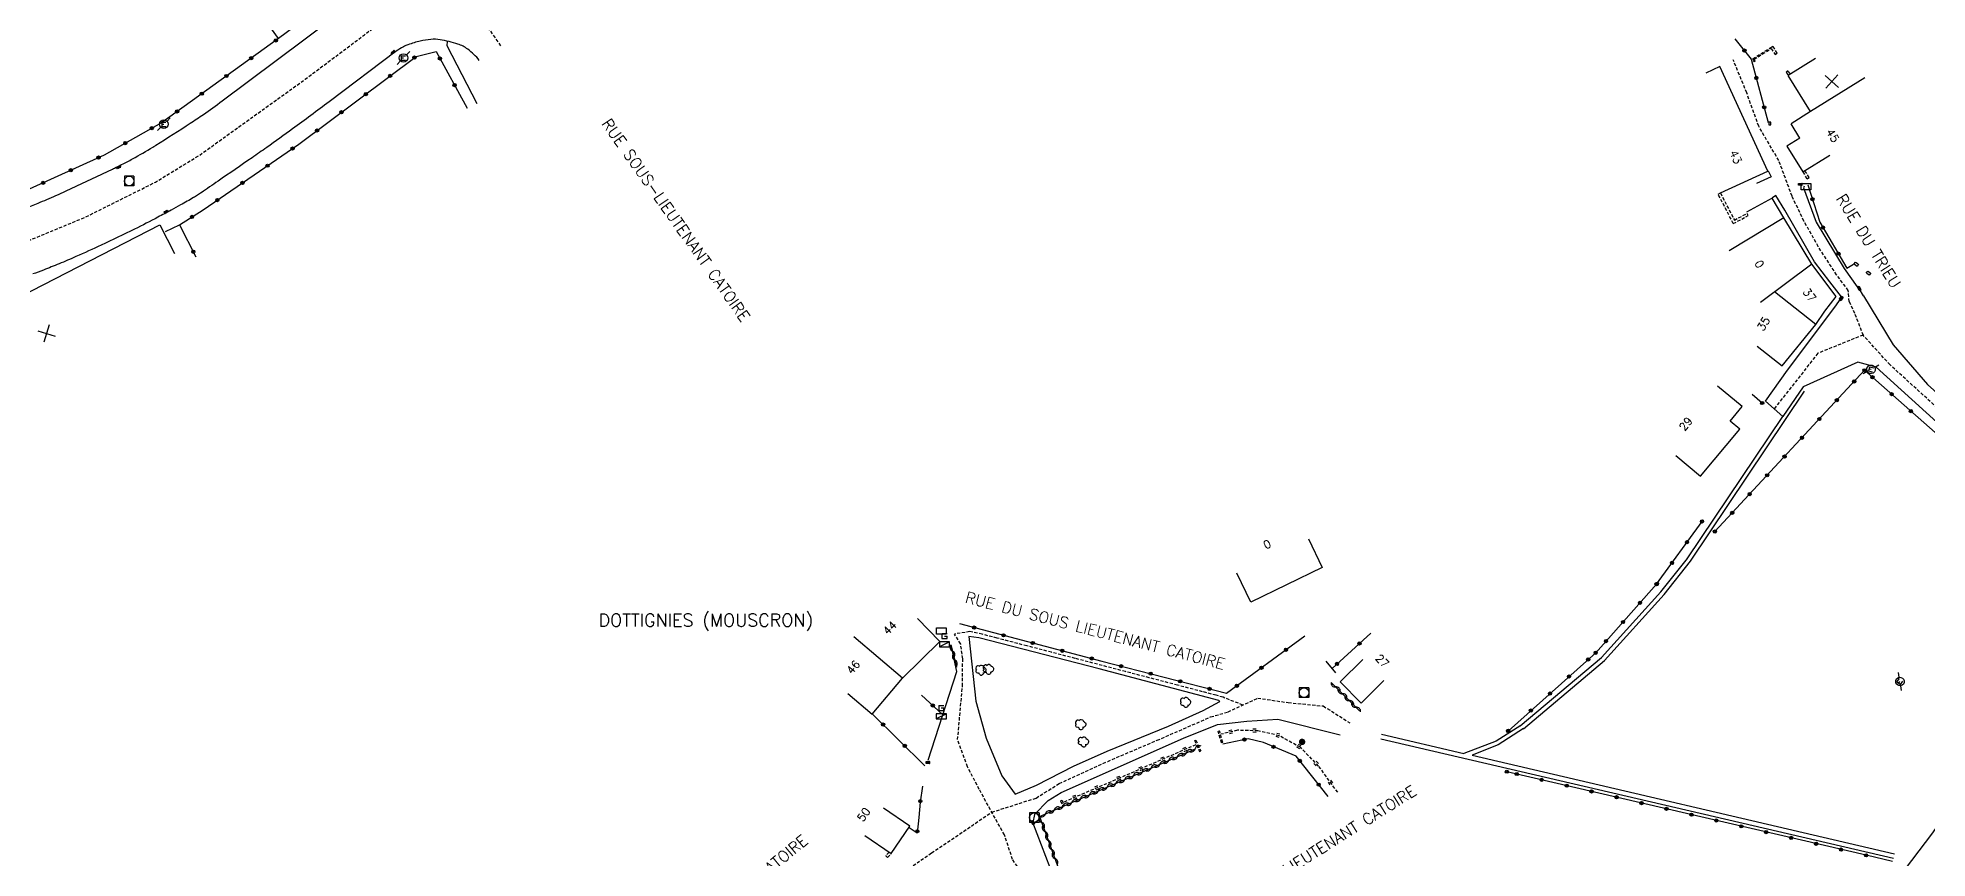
# Model space of a CAD drawing. Header units: millimetres. Extents: x 74999 to 76000, y 157000 to 158000.
# Drawn here: x 75259.1 to 75554.3, y 157476.9 to 157605.1 of the extents above; entities that cross this region are included whole.
import ezdxf
from ezdxf.enums import TextEntityAlignment as Align

# ---------------------------------------------------------------- set-up
doc = ezdxf.new("R2010")
doc.units = ezdxf.units.MM
doc.linetypes.add('DASHED', pattern=[0.75, 0.5, -0.25])
doc.layers.get('0').update_dxf_attribs({"linetype": 'CONTINUOUS'})
for name, color, linetype in [('w0001', 6, 'DASHED'), ('w0008', 7, 'CONTINUOUS'), ('W0100', 7, 'CONTINUOUS'), ('W0105', 7, 'CONTINUOUS'), ('W0112', 1, 'DASHED'), ('W0220', 5, 'DASHED'), ('W0300', 7, 'CONTINUOUS'), ('W0310', 3, 'CONTINUOUS'), ('W0322', 7, 'CONTINUOUS'), ('w0400', 7, 'CONTINUOUS'), ('w0420', 7, 'CONTINUOUS'), ('w0432', 7, 'CONTINUOUS'), ('W0471', 7, 'CONTINUOUS'), ('w0980', 7, 'CONTINUOUS'), ('w0989', 7, 'CONTINUOUS'), ('W0991', 7, 'CONTINUOUS'), ('W1102', 7, 'CONTINUOUS'), ('W1471', 7, 'CONTINUOUS'), ('W1473', 7, 'CONTINUOUS')]:
    doc.layers.add(name, color=color, linetype=linetype)
doc.styles.get("Standard").update_dxf_attribs({"font": 'romans.shx', "width": 0.85})

# ---------------------------------------------------------------- blocks, each defined once
blk = doc.blocks.new('t322o')
at = {"color": 0, "linetype": 'Continuous'}
for radius in [0.25, 0.15]:
    blk.add_circle((0, 0), radius, dxfattribs=at)
blk = doc.blocks.new('T400')
for p, q in [((-0.15, 0.3), (0.15, 0.3)), ((-0.15, -0.25), (-0.15, 0.3)), ((-0.15, 0.15), (0.15, 0.15)), ((-0.15, 0), (0.15, 0)), ((0.15, 0.3), (0.15, -0.25)), ((-0.15, -0.15), (0.15, -0.15)), ((-0.15, -0.25), (-0.15, -0.3)), ((-0.15, -0.3), (0.15, -0.3)), ((0.15, -0.3), (0.15, -0.25))]:
    blk.add_line(p, q)
blk = doc.blocks.new('T471')
for p, q in [((-0.333334, 0.333334), (-0.333334, -0.333334)), ((-0.333334, 0.333334), (0.333334, 0.333334)), ((-0.333334, 0), (0, 0)), ((0.500001, 0.500001), (1.000002, 1.000002)), ((-0.500001, -0.500001), (-1.000002, -1.000002)), ((-0.333334, -0.333334), (0.333334, -0.333334))]:
    blk.add_line(p, q)
blk.add_ellipse((0, 0), major_axis=(0.471405, 0.471405), ratio=1, start_param=5.4977871438, end_param=11.780972451)
blk = doc.blocks.new('T420')
for p, q in [((0.75, 0.75), (-0.75, 0.75)), ((-0.75, 0.75), (-0.75, -0.75)), ((0.75, 0.75), (0.75, -0.75)), ((0.75, -0.75), (-0.75, -0.75))]:
    blk.add_line(p, q)
blk.add_ellipse((0, 0), major_axis=(-0.53, 0.53), ratio=1, start_param=3.926991, end_param=10.210176)
blk = doc.blocks.new('t991o')
at = {"color": 0, "linetype": 'Continuous'}
for p, q in [((-1, 1), (1, -1)), ((-1, -1), (1, 1))]:
    blk.add_line(p, q, dxfattribs=at)
blk = doc.blocks.new('T1471')
at = {"color": 0, "linetype": 'Continuous', "flags": 128}
blk.add_lwpolyline([(-0.75, -0.5), (-0.75, 0.5), (0.75, 0.5), (0.75, -0.5), (-0.75, -0.5)], dxfattribs=at)
blk = doc.blocks.new('T432')
at = {"color": 0, "linetype": 'ByBlock', "lineweight": -2, "flags": 128}
for points in [[(0.8, 0.4), (-0.8, 0.4)], [(-0.8, 0.4), (-0.8, -0.4)], [(0.8, 0.4), (-0.8, -0.4)], [(-0.4, 1.7), (-0.4, 0.9)], [(-0.4, 0.9), (0.4, 0.9)], [(-0.39, 1.7), (0.41, 1.7)], [(0, 1.3), (0.4, 1.3)], [(0.4, 0.9), (0.4, 1.3)], [(0.8, -0.4), (0.8, 0.4)], [(-0.8, -0.4), (0.8, -0.4)]]:
    blk.add_lwpolyline(points, dxfattribs=at)
blk = doc.blocks.new('T300')
for p, q in [((-0.8, 0.51), (-0.86, 0.34)), ((-0.86, 0.34), (-0.86, 0.17)), ((-0.86, 0.17), (-0.74, 0.06)), ((-0.69, 0.63), (-0.8, 0.51)), ((-0.8, -0.06), (-0.74, 0.06)), ((-0.74, 0.06), (-0.69, 0.11)), ((-0.57, 0.69), (-0.69, 0.63)), ((-0.46, 0.69), (-0.57, 0.69)), ((-0.29, 0.63), (-0.46, 0.69)), ((-0.29, 0.63), (-0.17, 0.74)), ((-0.23, 0.57), (-0.29, 0.63)), ((-0.17, 0.74), (-0.06, 0.8)), ((-0.06, 0.8), (0.06, 0.8)), ((0.06, 0.8), (0.23, 0.74)), ((0.23, 0.74), (0.34, 0.63)), ((0.34, 0.63), (0.4, 0.51)), ((0.46, 0.46), (0.34, 0.46)), ((0.4, 0.51), (0.4, 0.46)), ((0.57, 0.4), (0.46, 0.46)), ((0.57, 0.4), (0.69, 0.29)), ((0.69, 0.29), (0.74, 0.17)), ((0.74, 0.06), (0.69, -0.17)), ((0.74, 0.17), (0.74, 0.06)), ((-0.8, -0.17), (-0.8, -0.06)), ((-0.8, -0.23), (-0.8, -0.17)), ((-0.74, -0.34), (-0.8, -0.23)), ((-0.69, -0.4), (-0.74, -0.34)), ((-0.51, -0.46), (-0.69, -0.4)), ((-0.4, -0.46), (-0.51, -0.46)), ((-0.4, -0.46), (-0.34, -0.46)), ((-0.34, -0.46), (-0.34, -0.4)), ((-0.34, -0.51), (-0.34, -0.46)), ((-0.29, -0.63), (-0.34, -0.51)), ((-0.17, -0.74), (-0.29, -0.63)), ((-0.06, -0.8), (-0.17, -0.74)), ((0.06, -0.8), (-0.06, -0.8)), ((0.17, -0.74), (0.06, -0.8)), ((0.23, -0.69), (0.17, -0.74)), ((0.29, -0.46), (0.23, -0.46)), ((0.29, -0.63), (0.23, -0.69)), ((0.46, -0.4), (0.29, -0.46)), ((0.34, -0.51), (0.29, -0.63)), ((0.34, -0.51), (0.34, -0.46)), ((0.57, -0.34), (0.46, -0.4)), ((0.63, -0.29), (0.57, -0.34)), ((0.69, -0.17), (0.63, -0.29))]:
    blk.add_line(p, q)
blk = doc.blocks.new('t310o')
at = {"color": 0, "linetype": 'Continuous'}
for centre, start, end in [((-0.5, 0.38), 216.8699, 323.1304), ((0.5, -0.37), 36.8699, 143.1303)]:
    blk.add_arc(centre, 0.625, start, end, dxfattribs=at)
blk = doc.blocks.new('t220o')
at = {"color": 0, "linetype": 'Continuous'}
for p, q in [((-0.25, 0.25), (0.25, 0.25)), ((-0.25, -0.25), (0.25, -0.25))]:
    blk.add_line(p, q, dxfattribs=at)
blk = doc.blocks.new('T1473')
at = {"color": 0, "linetype": 'Continuous', "const_width": 0.5, "flags": 128}
blk.add_lwpolyline([(-0.25, 0, 1), (0.25, 0, 1)], format="xyb", close=True, dxfattribs=at)

msp = doc.modelspace()

# ---------------------------------------------------------------- linework, layer by layer
at = {"layer": 'w0001', "flags": 128}
for points in [[(75331.47, 157603.87), (75323.13, 157615.63), (75323.13, 157615.63), (75323.13, 157615.63), (75326.1, 157622.5), (75328.07, 157622.72), (75332.15, 157625.86), (75333.2, 157627.98), (75398.94, 157678.03), (75401.48, 157678.74), (75405.95, 157682.12), (75407.01, 157684.16), (75438.96, 157708.58), (75441.67, 157709.36), (75448.34, 157716.84), (75461, 157726.89), (75463.88, 157728.21), (75472.19, 157732.64), (75474.02, 157735.31), (75505.45, 157759.32), (75507.91, 157759.32), (75510.37, 157761.53), (75513.43, 157764.68), (75521.28, 157766.46)], [(75081.79, 157497.1), (75093.64, 157507.83), (75103.24, 157514.93), (75122.35, 157525.91), (75143.15, 157534.35), (75205.29, 157558.22), (75234.9, 157566.59), (75248.37, 157570.21), (75255.82, 157572.64), (75266.51, 157577.06), (75277.52, 157582.56), (75284.32, 157586.71), (75300.9, 157598.63), (75310.18, 157605.59), (75323.13, 157615.63), (75317.74, 157623.59), (75312.79, 157630.66)]]:
    msp.add_lwpolyline(points, dxfattribs=at)
at = {"layer": 'w0001'}
for points in [[(75542.05, 157563.89), (75541.93, 157565.63), (75540.1, 157568.07), (75537.24, 157572.48), (75535, 157576.47), (75533.14, 157580.35), (75531.07, 157585.93), (75527.93, 157591.28), (75526.06, 157596.51), (75523.95, 157601.67)], [(75542.05, 157563.89), (75542.96, 157561.94), (75544.23, 157558.67)], [(75586.7, 157519.81), (75566.39, 157537.7), (75548.44, 157554.01), (75544.23, 157558.67), (75537.17, 157555.82), (75530.35, 157547.14)], [(75447.36, 157500.88), (75444.26, 157502.09), (75443.17, 157502.41), (75441.06, 157502.96), (75437.15, 157503.98), (75432.74, 157505.13), (75429.02, 157506.1), (75424.65, 157507.24), (75421.16, 157508.15), (75417.46, 157509.12), (75413.64, 157510.11), (75408.97, 157511.33), (75406.64, 157511.93), (75404.71, 157512.34), (75402.3, 157511.97)], [(75403.6, 157508.1), (75403.29, 157510.41), (75402.3, 157511.97)], [(75444.28, 157360.95), (75443.14, 157371.86), (75440.1, 157384.51), (75437.09, 157398.58), (75434.59, 157408.08), (75431.77, 157418.7), (75428.88, 157429.27), (75426.21, 157439.83), (75423.35, 157450.24), (75420.86, 157458.28), (75418.14, 157466.76), (75414.26, 157472.58), (75411.4, 157476.74), (75410.12, 157480.58), (75406.19, 157487.7), (75404.35, 157491.24), (75402.81, 157495.47), (75403.56, 157503.85), (75403.6, 157508.1)], [(75387.47, 157469.02), (75391.08, 157472.02), (75394.61, 157474.94), (75398.74, 157477.77), (75408.15, 157484.14), (75415.08, 157486.35), (75418.69, 157488.62), (75426.25, 157492.08), (75433.96, 157495.37), (75442.33, 157499.01), (75445.04, 157499.8), (75449.68, 157501.95), (75454.46, 157501.26), (75459.92, 157500.73), (75464.06, 157498.1)]]:
    msp.add_lwpolyline(points, dxfattribs=at)
at = {"layer": 'w0008'}
for p, q in [((75543.3, 157566.18), (75543.46, 157566.26)), ((75414.84, 157483.77), (75414.57, 157482.52))]:
    msp.add_line(p, q, dxfattribs=at)
at = {"layer": 'w0008', "flags": 128}
for points in [[(75257.15, 157578.46, 0.005458), (75259.17, 157579.27, 0.00441), (75261.97, 157580.46, 0.007685), (75263.56, 157581.18), (75270.81, 157584.6, 0.002319), (75271.12, 157584.75, 0.000649), (75272.23, 157585.29, 0.01435), (75273.95, 157586.19, 0.007615), (75277.13, 157588.04, 0.00679), (75277.59, 157588.32, 0.000577), (75282.96, 157591.76, 0.010268), (75285.01, 157593.14, 0.012622), (75287.94, 157595.25), (75313.67, 157614.5, 0.045932), (75313.96, 157614.76, 0.019832), (75314.56, 157615.46, 0.079628), (75315.06, 157616.37, 0.060825), (75315.37, 157617.71, 0.040555), (75315.4, 157618.72, 0.058071), (75315.27, 157619.41, 0.035132), (75314.83, 157620.6, 0.046134), (75314.34, 157621.44), (75309.42, 157628.46)], [(75328.1, 157601.58, 0.059243), (75326.3, 157603.32, 0.086123), (75324.76, 157604.12, 0.034163), (75321.96, 157604.81, 0.068726), (75320.52, 157604.86, 0.032371), (75318.87, 157604.58, 0.027011), (75316.96, 157604.02, 0.038531), (75316.25, 157603.71, 0.039241), (75315.12, 157603), (75304.65, 157595.12, -0.003302), (75298.93, 157590.86, -0.004743), (75294.9, 157587.97, -0.002081), (75292.61, 157586.37, -0.000898), (75287.29, 157582.71, -0.000998), (75284.67, 157580.91, -0.004498), (75284.09, 157580.52, -0.013582), (75283.47, 157580.14, -0.004255), (75281.45, 157578.99, -0.003009), (75279.97, 157578.18, -0.002178), (75277.91, 157577.08, -0.007534), (75274.24, 157575.2, -0.005409), (75269.05, 157572.72, -0.004816), (75265.09, 157570.92, -0.00736), (75262.47, 157569.8, -0.004506), (75260.02, 157568.83, -0.006705), (75258.36, 157568.21, -0.003517)]]:
    msp.add_lwpolyline(points, format="xyb", dxfattribs=at)
msp.add_lwpolyline([(75323.06, 157604.54), (75323.04, 157603.89), (75327.72, 157594.85)], dxfattribs=at)
at = {"layer": 'w0008'}
for points in [[(75539.8, 157563.02), (75540.81, 157564.42), (75540.87, 157564.66), (75539.02, 157566.96), (75536.65, 157570.11), (75532.03, 157578.2), (75530.59, 157580.46), (75530.06, 157580.09)], [(75535.05, 157581.95), (75534.91, 157581.64), (75536.9, 157576.3), (75541.28, 157569.06), (75543.3, 157566.18)], [(75544.31, 157564.77), (75543.63, 157565.95), (75543.46, 157566.26)], [(75544.31, 157564.77), (75544.31, 157564.77), (75548.94, 157557.12), (75554.28, 157550.94), (75581.8, 157526.3)], [(75580.72, 157522.8), (75565.21, 157536.46), (75546.28, 157553.67), (75543.42, 157554.45), (75534.85, 157550.59), (75531.72, 157545.95), (75528.98, 157548.33), (75532.45, 157553.2), (75539.8, 157563.02), (75539.8, 157563.02), (75539.8, 157563.02)], [(75517.3, 157523.37), (75535.1, 157549.88)], [(75516.78, 157523.72), (75531.72, 157545.95)], [(75490.69, 157497.65), (75503.4, 157508.3), (75512.67, 157518.56), (75516.81, 157523.76)], [(75491.19, 157497.17), (75503.84, 157507.85), (75513.15, 157518.15), (75517.3, 157523.37)], [(75404.57, 157511.56), (75405.65, 157501.46), (75407.27, 157495.71), (75409.73, 157489.81), (75411.79, 157486.95), (75415.15, 157488.37), (75420.92, 157491.32), (75426.17, 157493.68), (75435.76, 157497.6), (75441.14, 157500.03), (75443.75, 157501.43), (75443.6, 157501.57), (75424.93, 157506.51), (75406.1, 157511.36), (75404.57, 157511.56)], [(75398.22, 157492.24), (75402.66, 157506.11), (75401.82, 157510.23)], [(75488.28, 157453.17), (75505.56, 157427.38), (75512.41, 157421.06), (75527.15, 157441.13), (75537.1, 157456.05), (75549.85, 157473.98), (75554.97, 157480.68), (75568.81, 157500.36)], [(75414.84, 157483.77), (75416.95, 157485.97), (75418.97, 157487.22), (75438.09, 157495.7), (75443.39, 157497.85), (75447.98, 157498.36), (75452.82, 157498.67), (75462.55, 157496.22)], [(75490.78, 157497.7), (75486.95, 157495.24), (75481.85, 157493.33)], [(75491.2, 157497.19), (75487.24, 157494.64), (75483.19, 157493.02)], [(75468.9, 157495.61), (75548.99, 157476.97)], [(75469.03, 157496.32), (75481.85, 157493.33)], [(75483.19, 157493.02), (75549.16, 157477.62)], [(75445.19, 157379.12), (75443.19, 157385.17), (75442.54, 157388.3), (75442.44, 157390.84), (75442.34, 157391.1), (75436.13, 157413.56), (75430.32, 157434.14), (75425.69, 157449.84), (75424.02, 157455.39), (75421.65, 157463.1), (75417.93, 157473.7), (75414.57, 157482.52)]]:
    msp.add_lwpolyline(points, dxfattribs=at)
at = {"layer": 'W0100'}
for p, q in [((75536.78, 157601.86), (75532.53, 157599.22)), ((75536.04, 157593.58), (75532.53, 157599.22)), ((75536.04, 157593.58), (75532.99, 157591.68)), ((75534.38, 157589.44), (75532.99, 157591.68)), ((75534.38, 157589.44), (75532.31, 157588.15)), ((75532.31, 157588.15), (75534.8, 157584.15)), ((75534.8, 157584.15), (75539.05, 157586.79))]:
    msp.add_line(p, q, dxfattribs=at)
for points in [[(75521.95, 157580.87), (75529.37, 157584.29), (75521.88, 157600.61), (75519.69, 157599.6)], [(75538.26, 157562.42), (75540.03, 157564.68), (75539.85, 157564.89), (75536.22, 157569.76), (75531.86, 157576.98), (75530.04, 157580.05), (75526.02, 157577.86)], [(75527.7, 157556.95), (75531.62, 157553.85), (75536.84, 157560.32), (75538.26, 157562.42)], [(75515, 157539.87), (75518.83, 157536.65), (75524.96, 157543.95), (75523.48, 157545.23), (75525.37, 157547.52), (75521.51, 157550.7)], [(75457.61, 157526.85), (75459.77, 157522.34), (75448.6, 157516.97), (75446.43, 157521.48)], [(75385.64, 157502.7), (75389.45, 157499.46), (75394.21, 157505.06), (75400.03, 157510.82), (75396.52, 157514.38)], [(75466.09, 157508.01), (75462.54, 157504.48), (75465.85, 157501.17), (75469.39, 157504.69)], [(75388.32, 157480.51), (75392.45, 157477.68), (75395.36, 157481.93), (75391.24, 157484.76)]]:
    msp.add_lwpolyline(points, dxfattribs=at)
at = {"layer": 'W0100', "flags": 128}
msp.add_lwpolyline([(75238.7, 157549.97), (75236.42, 157554.42), (75278.19, 157575.87), (75280.48, 157571.43)], dxfattribs=at)
at = {"layer": 'W0105'}
msp.add_lwpolyline([(75529.43, 157584.3), (75529.87, 157583.38), (75527.61, 157582.32)], dxfattribs=at)
at = {"layer": 'W0112'}
for p, q in [((75529.8, 157603.58), (75530.14, 157603.8)), ((75529.89, 157603.44), (75530.5, 157602.48)), ((75530.84, 157602.7), (75530.14, 157603.8)), ((75527.26, 157601.35), (75527.17, 157601.51)), ((75530.5, 157602.48), (75530.84, 157602.7)), ((75532.21, 157599.74), (75532.54, 157599.22)), ((75529.5, 157591.52), (75529.82, 157591.5)), ((75529.82, 157591.5), (75529.85, 157591.9)), ((75534.8, 157584.15), (75535.48, 157583.06)), ((75535.82, 157583.27), (75535.14, 157584.36)), ((75535.48, 157583.06), (75535.82, 157583.27)), ((75521.94, 157580.87), (75524.13, 157576.63)), ((75523.96, 157576.08), (75526.3, 157577.33)), ((75524.13, 157576.63), (75526.12, 157577.68)), ((75526.3, 157577.33), (75526.12, 157577.68)), ((75542.81, 157569.73), (75543.04, 157570.06)), ((75543.3, 157569.39), (75542.81, 157569.73)), ((75544.73, 157568.34), (75544.96, 157568.67)), ((75545.21, 157568), (75544.73, 157568.34)), ((75444.24, 157495.02), (75443.69, 157496.86)), ((75439.82, 157495.35), (75440.59, 157493.64)), ((75444.24, 157495.02), (75444.04, 157494.95)), ((75440.59, 157493.64), (75440.77, 157493.7)), ((75418.88, 157485.92), (75419.21, 157485.15)), ((75419.21, 157485.15), (75419.44, 157485.23)), ((75391.85, 157477.06), (75392.45, 157477.68))]:
    msp.add_line(p, q, dxfattribs=at)
for points in [[(75527.17, 157601.51), (75527.01, 157601.81), (75529.8, 157603.58)], [(75527.26, 157601.35), (75527.39, 157601.44), (75527.23, 157601.75), (75529.89, 157603.44)], [(75532.88, 157599.43), (75532.54, 157599.95), (75532.21, 157599.74)], [(75529.85, 157591.9), (75529.52, 157591.92), (75529.5, 157591.52)], [(75523.96, 157576.09), (75521.59, 157580.69), (75521.94, 157580.87)], [(75543.04, 157570.06), (75543.53, 157569.72), (75543.3, 157569.39)], [(75544.96, 157568.67), (75545.44, 157568.33), (75545.21, 157568)], [(75444.04, 157494.95), (75443.49, 157496.8), (75443.69, 157496.86)], [(75439.82, 157495.35), (75440.01, 157495.41), (75440.77, 157493.7)], [(75418.88, 157485.92), (75419.12, 157486), (75419.44, 157485.23)], [(75392.11, 157477.91), (75391.57, 157477.34), (75391.85, 157477.06)]]:
    msp.add_lwpolyline(points, dxfattribs=at)
at = {"layer": 'W0220'}
for points in [[(75462.17, 157487.25), (75459.19, 157491.35), (75456.35, 157494.27), (75453.04, 157496.08), (75449.72, 157496.85), (75446.51, 157496.93), (75443.92, 157496.3)], [(75439.99, 157494.67), (75428.15, 157489.48), (75419.34, 157485.69)]]:
    msp.add_lwpolyline(points, dxfattribs=at)
at = {"layer": 'W0310'}
for p, q in [((75401.76, 157510.3), (75402.65, 157506.8)), ((75461.14, 157504.41), (75465.58, 157499.98)), ((75415.6, 157483.48), (75439.97, 157494.05)), ((75415.6, 157483.48), (75419.35, 157473.21))]:
    msp.add_line(p, q, dxfattribs=at)
at = {"layer": 'W0322'}
for p, q in [((75467.33, 157512.1), (75461.31, 157506.6)), ((75461.88, 157505.91), (75460.38, 157507.72)), ((75397.18, 157502.41), (75400.45, 157499.39)), ((75389.48, 157499.5), (75397.7, 157491.38)), ((75548.84, 157476.44), (75544.69, 157477.4))]:
    msp.add_line(p, q, dxfattribs=at)
at = {"layer": 'W0322', "flags": 128}
for points in [[(75296.75, 157605), (75290.05, 157614.26)], [(75300.14, 157607.51), (75296.75, 157605), (75278.45, 157591.84), (75269.51, 157586.79), (75257.24, 157581.2)], [(75279.07, 157574.83), (75281.27, 157575.9), (75284.95, 157578.22), (75299.91, 157588.49), (75318.22, 157602.19), (75321.35, 157602.94), (75326.21, 157594.12)], [(75281.27, 157575.9), (75283.84, 157570.9)]]:
    msp.add_lwpolyline(points, dxfattribs=at)
at = {"layer": 'W0322'}
for points in [[(75524.21, 157604.96), (75526.76, 157601.79), (75529.43, 157591.88)], [(75535.59, 157582.16), (75537.49, 157576.29), (75541.7, 157569.13), (75542.76, 157569.76)], [(75555.91, 157507.9), (75566.34, 157501.78), (75578.92, 157519.54), (75578.03, 157523.55), (75544.46, 157553.16), (75521.08, 157527.97)], [(75528.48, 157548.05), (75526.89, 157549.36)], [(75488.83, 157496.87), (75502.47, 157509.04), (75511.98, 157519.74), (75519.08, 157529.56)], [(75403.09, 157513.59), (75425.32, 157507.73), (75444.83, 157502.71), (75457.05, 157511.68)], [(75460.67, 157486.57), (75455.67, 157492.89), (75450.57, 157495.01), (75448.18, 157495.6), (75444.23, 157494.77)], [(75397.34, 157488.21), (75396.97, 157485.72), (75396.74, 157483.31), (75396.48, 157480.88), (75395.26, 157481.68)], [(75544.69, 157477.4), (75488.59, 157490.46)]]:
    msp.add_lwpolyline(points, dxfattribs=at)
at = {"layer": 'W1102'}
for p, q in [((75544.53, 157598.86), (75536.04, 157593.58)), ((75531.86, 157576.98), (75523.3, 157571.82)), ((75536.22, 157569.76), (75528.2, 157563.78)), ((75394.21, 157505.06), (75386.6, 157511.54))]:
    msp.add_line(p, q, dxfattribs=at)
msp.add_lwpolyline([(75536.84, 157560.32), (75530.42, 157565.44)], dxfattribs=at)

# ---------------------------------------------------------------- block references
at = {"layer": 'W0220'}
for p, rotation in [((75445.45, 157496.67), 193.5820427794256), ((75445.45, 157496.67), 193.5820427794256), ((75449.17, 157496.86), 178.6453063757354), ((75449.17, 157496.86), 178.6453063757354), ((75449.17, 157496.86), 178.6453063757354), ((75438.27, 157493.92), 203.6263834090098), ((75452.84, 157496.13), 166.9487493356169), ((75452.84, 157496.13), 166.9487493356169), ((75452.84, 157496.13), 166.9487493356169), ((75452.84, 157496.13), 166.9487493356169), ((75456.15, 157494.39), 151.3870064303019), ((75456.15, 157494.39), 151.3870064303019), ((75456.15, 157494.39), 151.3870064303019), ((75456.15, 157494.39), 151.3870064303019), ((75456.15, 157494.39), 151.3870064303019), ((75431.4, 157490.91), 203.6263834090098), ((75431.4, 157490.91), 203.6263834090098), ((75431.4, 157490.91), 203.6263834090098), ((75431.4, 157490.91), 203.6263834090098), ((75431.4, 157490.91), 203.6263834090098), ((75434.84, 157492.41), 203.6263834090098), ((75434.84, 157492.41), 203.6263834090098), ((75434.84, 157492.41), 203.6263834090098), ((75434.84, 157492.41), 203.6263834090098), ((75434.84, 157492.41), 203.6263834090098), ((75434.84, 157492.41), 203.6263834090098), ((75458.8, 157491.75), 134.1257177837597), ((75458.8, 157491.75), 134.1257177837597), ((75458.8, 157491.75), 134.1257177837597), ((75458.8, 157491.75), 134.1257177837597), ((75458.8, 157491.75), 134.1257177837597), ((75458.8, 157491.75), 134.1257177837597), ((75424.52, 157487.92), 203.2975243482056), ((75424.52, 157487.92), 203.2975243482056), ((75424.52, 157487.92), 203.2975243482056), ((75427.97, 157489.41), 203.2975243482056), ((75427.97, 157489.41), 203.2975243482056), ((75427.97, 157489.41), 203.2975243482056), ((75427.97, 157489.41), 203.2975243482056), ((75461.06, 157488.77), 125.9558931666816), ((75421.08, 157486.44), 203.2975243482056), ((75421.08, 157486.44), 203.2975243482056)]:
    msp.add_blockref('t220o', p, dxfattribs=dict(at, rotation=rotation))
at = {"layer": 'W0300'}
for p in [(75406.49, 157506.31), (75407.67, 157506.44), (75438.46, 157501.28), (75422.07, 157497.82), (75422.51, 157495.1)]:
    msp.add_blockref('T300', p, dxfattribs=at)
at = {"layer": 'W0310'}
for p, rotation in [((75402, 157509.33), 284.2128360766566), ((75402.37, 157507.88), 284.2128360766566), ((75461.85, 157503.7), 315.083953531741), ((75462.91, 157502.64), 315.083953531741), ((75463.97, 157501.58), 315.083953531741), ((75465.03, 157500.52), 315.083953531741), ((75438.54, 157493.43), 23.45850225234477), ((75439.91, 157494.03), 23.45850225234477), ((75431.66, 157490.45), 23.45850225234477), ((75433.03, 157491.04), 23.45850225234477), ((75434.41, 157491.64), 23.45850225234477), ((75435.79, 157492.24), 23.45850225234477), ((75437.16, 157492.83), 23.45850225234477), ((75424.78, 157487.46), 23.45850225234477), ((75426.15, 157488.06), 23.45850225234477), ((75427.53, 157488.65), 23.45850225234477), ((75428.91, 157489.25), 23.45850225234477), ((75430.28, 157489.85), 23.45850225234477), ((75417.9, 157484.48), 23.45850225234477), ((75419.27, 157485.07), 23.45850225234477), ((75420.65, 157485.67), 23.45850225234477), ((75422.03, 157486.27), 23.45850225234477), ((75423.4, 157486.86), 23.45850225234477), ((75415.95, 157482.54), 290.0322973369379), ((75416.52, 157483.88), 23.45850225234477), ((75416.46, 157481.13), 290.0322973369379), ((75416.97, 157479.72), 290.0322973369379), ((75417.49, 157478.31), 290.0322973369379), ((75418, 157476.9), 290.0322973369379)]:
    msp.add_blockref('t310o', p, dxfattribs=dict(at, rotation=rotation))
at = {"layer": 'W0322'}
for p, rotation in [((75296.32, 157604.69), 215.7136004257603), ((75525.7, 157603.11), 308.820563175781), ((75292.47, 157601.92), 215.7136004257603), ((75317.97, 157602.01), 36.81422602526354), ((75321.94, 157601.87), 298.8664229896253), ((75288.61, 157599.14), 215.7136004257603), ((75314.17, 157599.16), 36.81422602526354), ((75324.23, 157597.71), 298.8664229896253), ((75527.56, 157598.84), 285.0365121796302), ((75284.75, 157596.37), 215.7136004257603), ((75310.37, 157596.31), 36.81422602526354), ((75528.79, 157594.25), 285.0365121796302), ((75276.94, 157590.99), 209.4607113141232), ((75280.9, 157593.6), 215.7136004257603), ((75306.56, 157593.47), 36.81422602526354), ((75272.8, 157588.65), 209.4607113141232), ((75302.76, 157590.62), 36.81422602526354), ((75268.63, 157586.39), 204.513981142305), ((75295.01, 157585.12), 34.47611249012801), ((75298.93, 157587.81), 34.47611249012801), ((75259.98, 157582.45), 204.513981142305), ((75264.3, 157584.42), 204.513981142305), ((75291.1, 157582.44), 34.47611249012801), ((75287.18, 157579.75), 34.47611249012801), ((75536.32, 157579.9), 287.9394325740299), ((75283.22, 157577.13), 32.11171785107937), ((75537.97, 157575.47), 300.4655990294718), ((75283.44, 157571.68), 297.1851991229139), ((75540.38, 157571.38), 300.4655990294718), ((75544.46, 157553.16), 138.584114964775), ((75542.85, 157551.42), 227.1327056603012), ((75545.69, 157552.08), 138.5841149098031), ((75528.48, 157548.05), 29.3785314934122), ((75540.13, 157548.49), 227.1327056603012), ((75548.69, 157549.44), 138.5841149098031), ((75551.69, 157546.79), 138.5841149098031), ((75537.41, 157545.56), 227.1327056603012), ((75534.69, 157542.63), 227.1327056603012), ((75531.97, 157539.69), 227.1327056603012), ((75529.25, 157536.76), 227.1327056603012), ((75526.52, 157533.83), 227.1327056603012), ((75519.08, 157529.56), 54.1196844367877), ((75523.8, 157530.9), 227.1327056603012), ((75516.73, 157526.32), 54.11968447894076), ((75521.08, 157527.97), 227.13270561176), ((75514.39, 157523.08), 54.11968447894076), ((75511.98, 157519.74), 48.371579017196), ((75512.05, 157519.84), 54.11968447894076), ((75509.4, 157516.84), 48.37157906461837), ((75405.38, 157512.98), 345.2406707593889), ((75409.98, 157511.77), 345.2406707593889), ((75506.74, 157513.85), 48.37157906461837), ((75414.57, 157510.56), 345.2406707593889), ((75419.16, 157509.35), 345.2406707593889), ((75454.09, 157509.51), 36.28489144008352), ((75465.58, 157510.5), 222.3876718950031), ((75502.47, 157509.04), 41.73514585426469), ((75504.08, 157510.86), 48.37157906461837), ((75423.76, 157508.14), 345.2406707593889), ((75428.35, 157506.95), 345.5665653408107), ((75432.96, 157505.77), 345.5665653408107), ((75450.26, 157506.7), 36.28489144008352), ((75462.07, 157507.3), 222.3876718950031), ((75498.31, 157505.33), 41.73514590797831), ((75501.3, 157508), 41.73514590797831), ((75437.56, 157504.58), 345.5665653408107), ((75442.15, 157503.4), 345.5665653408107), ((75446.43, 157503.89), 36.28489144008352), ((75495.33, 157502.67), 41.73514590797831), ((75398.92, 157500.8), 317.4121607027078), ((75492.34, 157500.01), 41.73514590797831), ((75391.17, 157497.83), 315.3682648372331), ((75488.83, 157496.87), 41.73514585426469), ((75488.77, 157496.83), 88.36557182431861), ((75394.55, 157494.49), 315.3682648372331), ((75447.61, 157495.48), 191.7776158251103), ((75452.15, 157494.35), 157.4573853433241), ((75456.25, 157492.16), 128.3356714589453), ((75459.2, 157488.43), 128.3356714589453), ((75488.59, 157490.46), 166.887774619119), ((75490.15, 157490.1), 166.8877745312615), ((75494.04, 157489.19), 166.8877745312615), ((75497.94, 157488.29), 166.8877745312615), ((75396.99, 157485.86), 261.3836403705866), ((75501.83, 157487.38), 166.8877745312615), ((75505.73, 157486.47), 166.8877745312615), ((75509.63, 157485.56), 166.8877745312615), ((75513.52, 157484.66), 166.8877745312615), ((75517.42, 157483.75), 166.8877745312615), ((75521.31, 157482.84), 166.8877745312615), ((75525.21, 157481.93), 166.8877745312615), ((75396.51, 157481.14), 264.0400398721433), ((75529.1, 157481.03), 166.8877745312615), ((75533, 157480.12), 166.8877745312615), ((75536.9, 157479.21), 166.8877745312615), ((75540.79, 157478.3), 166.8877745312615), ((75544.69, 157477.4), 166.990547445458), ((75544.69, 157477.4), 166.887774619119)]:
    msp.add_blockref('t322o', p, dxfattribs=dict(at, rotation=rotation))
at = {"layer": 'w0400'}
for p, rotation in [((75314.65, 157602.84), 126.9964945958579), ((75271.79, 157584.91), 115.9002240411801), ((75534.44, 157582.21), 90), ((75279.16, 157577.92), 298.2548204255164), ((75540.81, 157564.42), 324.0924377441129), ((75543.63, 157565.95), 29.80234527526657), ((75398.17, 157491.91), 90), ((75414.57, 157482.52), 200.8850631713867)]:
    msp.add_blockref('T400', p, dxfattribs=dict(at, rotation=rotation))
at = {"layer": 'w0420'}
for p in [(75273.41, 157582.72), (75456.9, 157502.8), (75414.77, 157483.3)]:
    msp.add_blockref('T420', p, dxfattribs=at)
at = {"layer": 'w0432'}
for p in [(75400.76, 157510.35), (75400.26, 157499.12)]:
    msp.add_blockref('T432', p, dxfattribs=at)
at = {"layer": 'W0471'}
for p in [(75316.25, 157601.95), (75278.82, 157591.6)]:
    msp.add_blockref('T471', p, dxfattribs=at)
for p, rotation in [((75545.48, 157553.32), 344.6484521017321), ((75549.99, 157504.55), 53.8132088426733)]:
    msp.add_blockref('T471', p, dxfattribs=dict(at, rotation=rotation))
at = {"layer": 'W0991'}
for p, rotation in [((75539.36, 157598.28), 273.4508995251435), ((75260.5, 157558.92), 297.1851991228929)]:
    msp.add_blockref('t991o', p, dxfattribs=dict(at, rotation=rotation))
at = {"layer": 'W1471'}
for p in [(75535.31, 157581.85), (75400.25, 157512.46)]:
    msp.add_blockref('T1471', p, dxfattribs=at)
at = {"layer": 'W1473'}
msp.add_blockref('T1473', (75456.61, 157495.12), dxfattribs=at)

# ---------------------------------------------------------------- texts
at = {"layer": 'w0980'}
msp.add_text('DOTTIGNIES (MOUSCRON)', height=2, dxfattribs=at).set_placement((75363.48, 157513.99), align=Align.MIDDLE)
at = {"layer": 'w0989'}
for s, rotation, p in [('RUE SOUS-LIEUTENANT CATOIRE', 305.1855, (75358.81, 157576.64)), ('RUE DU TRIEU', 301.8481, (75545.1, 157573.36)), ('RUE DU SOUS LIEUTENANT CATOIRE', 345.3945, (75424.31, 157512.5)), ('RUE DU SOUS LIEUTENANT CATOIRE', 32.0732, (75456.47, 157476.61)), ('RUE DU SOUS LIEUTENANT CATOIRE', 39.6439, (75362.95, 157466.76))]:
    msp.add_text(s, height=1.75, rotation=rotation, dxfattribs=at).set_placement(p, align=Align.MIDDLE)
at = {"layer": 'W0991'}
for s, rotation, p in [('45', 301.8432, (75539.5, 157589.84)), ('43', 294.6587, (75524.35, 157586.48)), ('0', 301.0885, (75528.05, 157569.76)), ('37', 306.7106, (75535.88, 157564.92)), ('35', 58.3303, (75528.68, 157560.43)), ('29', 49.9493, (75516.54, 157544.8)), ('0', 25.6697, (75451.15, 157525.97)), ('44', 44.723, (75392.2, 157512.92)), ('27', 314.8667, (75469.15, 157507.76)), ('46', 49.6025, (75386.5, 157506.8)), ('50', 55.5447, (75388.13, 157483.77))]:
    msp.add_text(s, height=1.25, rotation=rotation, dxfattribs=at).set_placement(p, align=Align.MIDDLE)

doc.saveas('drawing.dxf')
